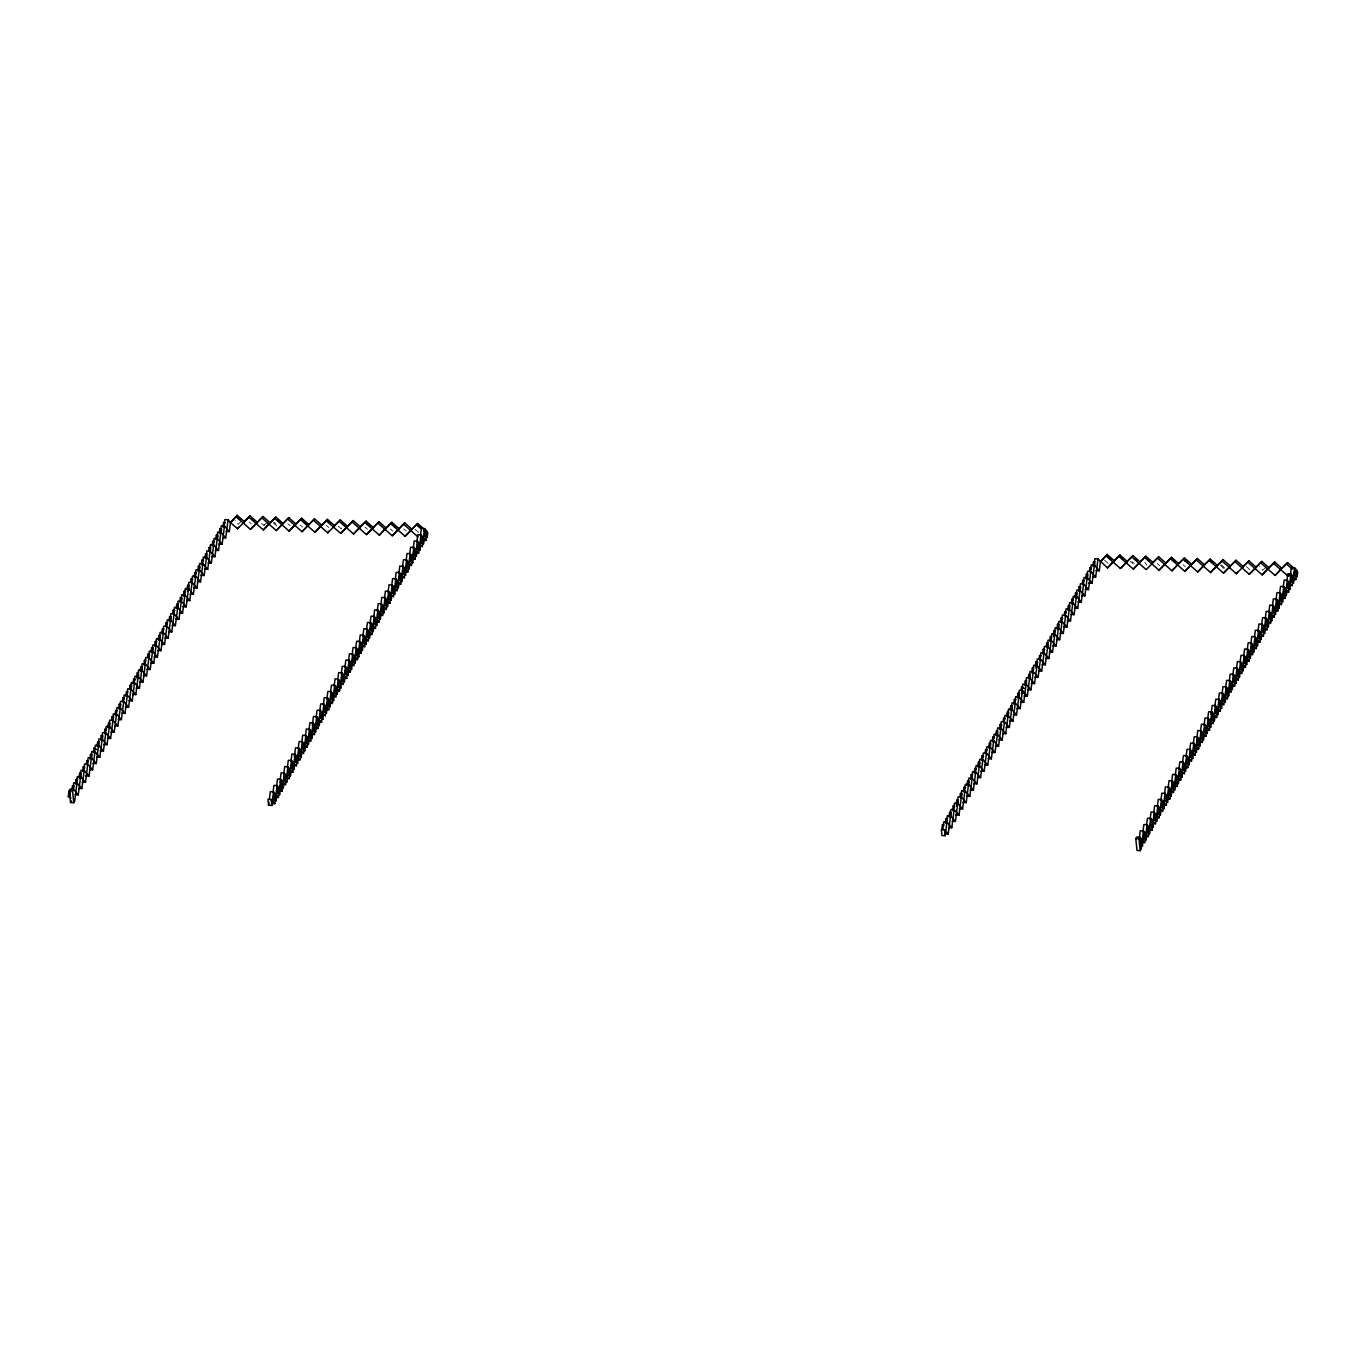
<?xml version="1.0" encoding="UTF-8"?>
<svg xmlns="http://www.w3.org/2000/svg" width="1366" height="1366" viewBox="0 0 1366 1366"><rect width="100%" height="100%" fill="white"/><g stroke="black" fill="none" stroke-linecap="round" stroke-linejoin="round"><path stroke-width="0.75" stroke-dasharray="5 3.75" d="M261.572 523.349L263.928 525.415L264.389 524.629M341.722 528.113L341.261 528.898L337.726 525.773M1146.774 565.114L1144.862 562.263M241.065 521.436L238.162 524.254L235.072 520.361M263.928 525.415L266.848 522.597M1265.667 567.505L1262.765 570.339L1259.674 566.429M1246.338 566.634L1249.873 569.759M1221.016 564.704L1224.551 567.812M1220.555 565.473L1224.107 568.597M1183.076 564.773L1185.432 566.856M1157.292 563.629L1159.666 565.695M1131.97 561.682L1134.326 563.748M1130.348 561.426L1132.704 563.492M1104.565 560.265L1108.099 563.373M415.059 529.257L418.594 532.364M403.79 528.932L406.146 531.015M390.454 529.137L392.81 531.22M365.132 527.191L367.488 529.274M326.474 525.449L328.83 527.532M300.247 525.073L302.603 527.156M287.799 523.724L290.155 525.79M273.729 522.102L276.086 524.168M273.285 522.888L276.82 525.995M249.141 521.983L251.498 524.049"/><path stroke-width="1.5" d="M71.134 798.017L68.3 796.532L68.881 792.007L70.486 792.075M70.298 793.578L69.905 796.6L68.3 796.532M71.903 790.265L72.483 785.723L74.088 785.809L73.696 788.831M72.842 790.094L73.781 782.838L76.991 782.974L81.858 788.592L84.197 770.441L80.97 770.304L80.031 777.561M75.489 783.999L76.069 779.457L77.691 779.542M76.445 783.828L77.367 776.571L80.594 776.708L85.46 782.325L87.783 764.175L84.555 764.038L83.633 771.295M76.991 782.974L74.669 801.125L73.764 802.696L70.554 802.542L69.273 790.675L70.178 789.104L73.405 789.241L78.272 794.858L80.594 776.708M82.694 771.466L83.275 766.924L84.88 767.009M86.485 763.679L86.861 760.657L88.483 760.742M87.236 765.028L88.158 757.771L91.385 757.908L96.252 763.526L98.574 745.375L95.347 745.238L94.425 752.495M89.883 758.933L90.463 754.391L92.068 754.476L91.488 759.001M90.822 758.762L91.761 751.505L94.971 751.641L99.838 757.259L102.177 739.108L98.95 738.972L98.028 746.229M85.836 775.905L89.046 776.059L91.385 757.908M93.486 752.666L94.066 748.124L96.884 749.61M89.422 769.639L92.649 769.792L94.971 751.641M99.069 743.445L98.694 746.468L97.071 746.399L97.652 741.858L99.274 741.926M100.674 740.133L101.255 735.591L102.86 735.659L102.279 740.201M101.613 739.962L102.552 732.705L105.763 732.842L110.629 738.46L112.968 720.309L109.741 720.155L108.819 727.429M104.465 732.347L104.858 729.324L106.463 729.393M105.216 733.696L106.138 726.439L109.365 726.575L114.232 732.176L116.554 714.042L113.344 713.889L112.405 721.146M100.213 750.839L103.44 750.993L105.763 732.842M107.863 727.6L108.443 723.058L110.065 723.126L109.485 727.668M103.816 744.572L107.043 744.726L109.365 726.575M111.653 719.814L112.046 716.791L113.651 716.86L113.276 719.882M117.254 710.593L115.649 710.525L115.068 715.067L116.673 715.135M116.008 714.879L116.93 707.622L120.157 707.776L125.023 713.376L127.345 695.243L124.135 695.089L123.196 702.346M118.654 708.8L119.235 704.258L120.857 704.327L117.835 725.909L114.607 725.773M119.593 708.612L120.532 701.356L123.76 701.509L128.626 707.11L130.948 688.976L127.721 688.823L126.799 696.079M122.445 701.014L122.838 697.992L124.443 698.06M118.21 719.506L121.42 719.643L123.76 701.509M125.843 696.267L126.44 691.725L128.045 691.794M129.633 688.481L130.026 685.459L131.648 685.527L131.256 688.549M130.385 689.813L131.324 682.556L134.551 682.71L139.417 688.31L141.74 670.177L138.512 670.023L137.351 679.09M133.048 683.734L133.629 679.192L135.234 679.261M133.988 683.546L134.927 676.29L138.137 676.443L143.003 682.044L145.342 663.91L142.115 663.756L141.176 671.013M129.002 700.707L132.212 700.843L134.551 682.71M136.634 677.451L137.232 672.926L138.837 672.994M132.587 694.44L135.815 694.577L138.137 676.443M138.256 677.536L138.649 674.514M142.047 669.75L142.44 666.728L140.818 666.659L140.237 671.184L141.842 671.269M143.84 664.918L144.42 660.393L146.025 660.461M144.779 664.747L145.718 657.49L148.928 657.644L153.795 663.244L156.134 645.111L152.907 644.957L151.968 652.214M147.63 657.148L148.006 654.126L149.628 654.194L149.236 657.217M148.382 658.48L149.304 651.223L152.531 651.377L157.397 656.978L160.42 635.395L158.798 635.327L158.217 639.851L159.839 639.937M143.379 675.641L146.606 675.777L148.928 657.644M151.028 652.385L151.609 647.86L153.214 647.928L152.838 650.95M146.982 669.374L150.209 669.511L152.531 651.377M154.631 646.118L155.212 641.593L156.817 641.661M155.57 645.947L156.509 638.69L159.72 638.844L164.586 644.445L166.925 626.294L163.698 626.157L162.759 633.414M159.173 639.681L160.095 632.424L163.322 632.578L168.189 638.178L170.511 620.027L167.301 619.891L166.362 627.148M161.82 633.585L162.4 629.06L164.005 629.128M157.773 650.575L161 650.711L163.322 632.578M165.61 625.816L166.003 622.794L167.608 622.862M169.008 621.052L169.589 616.527L171.211 616.595L170.63 621.12M169.965 620.881L170.887 613.624L174.114 613.761L178.98 619.379L181.302 601.228L178.075 601.091L177.153 608.348M172.799 613.283L173.192 610.26L174.797 610.329M173.55 614.615L174.489 607.358L177.717 607.494L182.583 613.112L184.905 594.961L181.678 594.825L180.756 602.082M168.564 631.758L171.792 631.912L174.114 613.761M176.214 608.519L176.795 603.977L178.4 604.062M172.167 625.491L175.377 625.645L177.717 607.494M177.819 608.587L178.212 605.565M179.8 602.252L180.38 597.71L182.002 597.796L181.61 600.818M185.588 591.529L183.983 591.444L183.403 595.986L185.008 596.054M184.342 595.815L185.281 588.558L188.508 588.695L193.357 594.312L195.697 576.162L192.469 576.025L191.547 583.282M187.005 589.719L187.586 585.177L189.191 585.263L188.61 589.788M187.705 591.358L188.867 582.292L192.094 582.428L196.96 588.046L199.282 569.895L196.072 569.759L195.133 577.015M182.942 606.692L186.169 606.846L188.508 588.695M190.796 581.933L191.172 578.911L192.794 578.996M186.544 600.425L189.772 600.579L192.094 582.428M194.194 577.186L194.775 572.644L196.38 572.73M197.797 570.92L198.377 566.378L199.982 566.463L199.402 570.988M198.736 570.749L199.658 563.492L202.885 563.629L207.752 569.246L210.074 551.096L206.864 550.959L205.924 558.216M203.585 560.18L201.963 560.111L201.383 564.653L203.005 564.721M202.339 564.482L203.261 557.226L206.488 557.362L211.354 562.98L213.677 544.829L210.449 544.692L209.527 551.949M197.336 581.626L200.563 581.779L202.885 563.629M204.985 558.387L205.566 553.845L207.171 553.913M200.939 575.359L204.149 575.513L206.488 557.362M206.59 558.455L206.983 555.433M208.776 550.6L209.169 547.578L210.774 547.646L210.381 550.686M212.174 545.854L212.754 541.312L214.377 541.38M213.13 545.683L214.052 538.426L217.279 538.563L222.146 544.163L224.468 526.03L221.241 525.876L220.319 533.133M215.777 539.587L216.357 535.045L217.962 535.113L217.587 538.136M216.716 539.399L217.655 532.142L220.865 532.296L225.731 537.897L228.071 519.763L224.844 519.609L223.904 526.866M211.73 556.56L214.94 556.713L217.279 538.563M221.172 531.869L221.565 528.847L219.96 528.779L219.38 533.321L220.985 533.389M215.316 550.293L218.543 550.447L220.865 532.296M222.965 527.054L223.546 522.512L225.168 522.58M226.107 531.494L229.334 531.63L230.495 522.563L237.206 515.358L244.292 521.573L243.387 523.144M269.392 798.922L270.314 791.665L273.541 791.819L271.8 805.428L268.573 805.274L268.965 802.252M272.978 792.656L273.917 785.399L277.127 785.552L281.994 791.153L284.333 773.019L281.106 772.866L280.184 780.123M273.268 799.315L273.849 794.79L275.471 794.858L276.683 796.258L276.103 800.8L273.268 799.315L276.103 800.8M274.89 799.4L275.471 794.858M276.581 786.389L277.503 779.132L280.73 779.286L285.596 784.887L287.919 766.753L284.709 766.599L283.769 773.856M271.578 803.55L274.805 803.686L277.127 785.552M276.871 793.048L277.452 788.524L279.057 788.592L280.286 789.992L279.706 794.534L276.871 793.048L279.706 794.534M278.476 793.134L279.057 788.592M275.181 797.283L278.408 797.42L278.869 793.8M279.569 788.353L280.73 779.286M280.474 786.782L281.055 782.257L282.66 782.325L283.872 783.725L283.291 788.267L280.474 786.782L283.291 788.267M281.686 788.199L282.079 785.16M282.079 786.867L282.66 782.325M284.06 780.515L284.64 775.99L286.262 776.059L287.475 777.459L286.894 782.001L284.06 780.515L286.894 782.001M285.682 780.601L286.262 776.059M287.372 767.59L288.294 760.333L291.521 760.486L296.388 766.087L298.71 747.953L295.5 747.8L294.339 756.884M287.663 774.249L288.243 769.724L289.848 769.792L291.078 771.192L290.497 775.734L287.663 774.249L290.497 775.734M289.268 774.334L289.848 769.792M290.958 761.323L291.897 754.066L295.124 754.22L299.991 759.82L300.452 756.201M285.972 778.483L289.199 778.62L289.66 775M290.36 769.553L291.521 760.486M291.265 767.982L291.846 763.457L293.451 763.526L294.663 764.926L294.083 769.468L291.265 767.982L294.083 769.468M292.478 769.382L293.451 763.526M289.575 772.217L292.785 772.353L295.124 754.22M294.851 761.716L295.432 757.191L297.054 757.259L298.266 758.659L297.686 763.201L294.851 761.716L297.686 763.201M296.473 761.801L297.054 757.259M298.164 748.79L299.086 741.533L302.313 741.687L307.179 747.287L307.64 743.667M298.454 755.449L299.034 750.924L300.64 750.993L301.869 752.393L301.271 756.935L298.454 755.449L301.271 756.935M300.059 755.518L300.64 750.993M301.749 742.523L302.689 735.267L305.916 735.42L310.782 741.021L311.243 737.401M301.152 750.754L302.313 741.687M302.057 749.183L302.637 744.658L304.242 744.726L305.455 746.126L304.874 750.668L302.057 749.183L304.874 750.668M303.662 749.251L304.242 744.726M305.352 736.257L306.291 729L309.501 729.154L314.368 734.754L316.707 716.621L313.48 716.467L312.319 725.534M305.916 735.42L303.576 753.554L298.71 747.953M305.642 742.916L306.223 738.391L307.845 738.46L309.058 739.86L308.477 744.402L305.642 742.916L308.477 744.402M307.265 742.984L307.845 738.46M308.955 729.99L309.877 722.734L313.104 722.887L317.971 728.488L318.432 724.868M308.34 738.221L309.501 729.154M309.245 736.65L309.826 732.108L311.431 732.193L312.66 733.593L312.063 738.118L309.245 736.65L312.063 738.118M310.458 738.05L310.85 735.028M310.85 736.718L311.431 732.193M311.943 731.954L313.104 722.887M312.831 730.383L313.429 725.841L315.034 725.927L316.246 727.327L315.666 731.852L312.831 730.383L315.666 731.852M314.453 730.451L315.034 725.927M316.144 717.457L317.083 710.2L320.293 710.354L325.159 715.955L327.499 697.804L324.271 697.667L323.332 704.924M316.434 724.117L317.014 719.575L318.637 719.66L319.849 721.06L319.268 725.585L316.434 724.117L319.268 725.585M318.056 724.185L318.637 719.66M319.746 711.191L320.668 703.934L323.896 704.071L328.762 709.688L329.223 706.051M319.132 719.421L320.293 710.354M320.037 717.85L320.617 713.308L322.222 713.394L323.435 714.794L322.854 719.319L320.037 717.85L322.854 719.319M321.642 717.918L322.222 713.394M318.346 722.085L321.573 722.221L323.896 704.071M323.622 711.584L324.22 707.042L325.825 707.127L327.037 708.527L326.457 713.052L323.622 711.584L326.457 713.052M325.245 711.652L325.825 707.127M326.935 698.658L327.874 691.401L331.084 691.538L335.951 697.155L338.29 679.004L335.063 678.868L334.124 686.125M327.225 705.317L327.806 700.775L329.428 700.86L330.64 702.261L330.06 706.785L327.225 705.317L330.06 706.785M328.83 705.385L329.428 700.86M330.538 692.391L331.46 685.134L334.687 685.271L339.553 690.889L340.014 687.252M329.923 700.621L331.084 691.538M330.828 699.05L331.409 694.509L333.014 694.594L334.226 695.994L333.646 700.519L330.828 699.05L333.646 700.519M332.433 699.119L333.014 694.594M329.138 703.268L332.365 703.422L334.687 685.271M334.414 692.784L335.012 688.242L336.617 688.31L337.829 689.728L337.248 694.252L334.414 692.784L337.248 694.252M336.036 692.852L336.617 688.31M337.726 679.858L338.666 672.601L341.876 672.738L346.742 678.356L347.203 674.719M338.017 686.517L338.597 681.976L340.219 682.044L341.432 683.461L340.851 687.986L338.017 686.517L340.851 687.986M339.622 686.586L340.219 682.044M341.329 673.592L342.251 666.335L345.478 666.471L350.345 672.089L352.667 653.938L349.457 653.802L348.518 661.059M340.715 681.822L341.876 672.738M341.62 680.251L342.2 675.709L343.805 675.777L345.017 677.195L344.437 681.719L341.62 680.251L344.437 681.719M343.225 680.319L343.805 675.777M344.915 667.325L345.854 660.068L349.081 660.205L353.948 665.823L356.27 647.672L353.043 647.535L352.121 654.792M345.478 666.471L343.156 684.622L338.29 679.004M345.205 673.984L345.786 669.442L347.408 669.511L348.62 670.928L348.04 675.453L345.205 673.984L348.04 675.453M346.827 674.053L347.408 669.511M347.903 669.289L349.081 660.205M348.808 667.718L349.389 663.176L350.994 663.244L352.223 664.644L351.643 669.186L348.808 667.718L351.643 669.186M350.02 669.118L350.413 666.096M350.413 667.786L350.994 663.244M352.411 661.451L352.991 656.909L354.597 656.978L355.809 658.378L355.228 662.92L352.411 661.451L355.228 662.92M354.016 661.52L354.597 656.978M355.706 648.526L356.646 641.269L359.873 641.405L364.722 647.023L367.061 628.872L363.834 628.736L362.912 635.993M355.997 655.185L356.577 650.643L358.199 650.711L359.412 652.111L358.831 656.653L355.997 655.185L358.831 656.653M357.619 655.253L358.199 650.711M359.309 642.259L360.231 635.002L363.458 635.139L368.325 640.756L368.786 637.119M354.306 659.402L357.533 659.556L357.994 655.919M358.695 650.472L359.873 641.405M359.599 648.918L360.18 644.376L361.785 644.445L363.014 645.845L362.434 650.387L359.599 648.918L362.434 650.387M360.812 650.318L361.785 644.445M357.909 653.136L361.136 653.29L363.458 635.139M363.202 642.652L363.783 638.11L365.388 638.178L366.6 639.578L366.02 644.12L363.202 642.652L366.02 644.12M364.807 642.72L365.388 638.178M366.498 629.726L367.437 622.469L370.647 622.606L375.513 628.223L377.853 610.073L374.625 609.919L373.703 617.176M366.788 636.385L367.369 631.843L368.991 631.912L370.203 633.312L369.623 637.854L366.788 636.385L369.623 637.854M368.41 636.454L368.991 631.912M370.101 623.459L371.023 616.203L374.25 616.339L379.116 621.94L379.577 618.32M369.486 631.673L370.647 622.606M370.391 630.119L370.971 625.577L372.577 625.645L373.806 627.045L373.225 631.587L370.391 630.119L373.225 631.587M371.996 630.187L372.577 625.645M368.7 634.336L371.928 634.49L374.25 616.339M373.994 623.852L374.574 619.31L376.179 619.379L377.392 620.779L376.811 625.321L373.994 623.852L376.811 625.321M375.599 623.92L376.179 619.379M377.289 610.909L378.228 603.652L381.438 603.806L386.305 609.407L386.783 605.787M377.579 617.569L378.16 613.044L379.782 613.112L380.994 614.512L380.414 619.054L377.579 617.569L380.414 619.054M379.202 617.654L379.782 613.112M380.892 604.643L381.814 597.386L385.041 597.54L389.908 603.14L390.369 599.52M380.277 612.873L381.438 603.806M381.182 611.302L381.763 606.777L383.368 606.846L384.597 608.246L384.017 612.788L381.182 611.302L384.017 612.788M382.787 611.387L383.368 606.846M384.495 598.376L385.417 591.119L388.644 591.273L393.51 596.874L395.833 578.74L392.605 578.586L391.683 585.843M385.041 597.54L382.719 615.673L377.853 610.073M384.785 605.036L385.366 600.511L386.971 600.579L388.183 601.979L387.603 606.521L384.785 605.036L387.603 606.521M386.39 605.121L386.971 600.579M388.081 592.11L389.02 584.853L392.23 585.007L397.096 590.607L397.574 586.987M387.483 600.34L388.644 591.273M388.371 598.769L388.951 594.244L390.574 594.312L391.786 595.713L391.205 600.255L388.371 598.769L391.205 600.255M389.993 598.854L390.574 594.312M391.069 594.073L392.23 585.007M391.974 592.503L392.554 587.978L394.159 588.046L395.389 589.446L394.808 593.988L391.974 592.503L394.808 593.988M393.579 592.588L394.159 588.046M395.269 579.577L396.208 572.32L399.435 572.474L404.302 578.074L406.624 559.94L403.397 559.787L402.475 567.044M395.577 586.236L396.157 581.711L397.762 581.779L398.974 583.18L398.394 587.721L395.577 586.236L398.394 587.721M397.182 586.321L397.762 581.779M398.872 573.31L399.811 566.053L403.021 566.207L407.888 571.808L408.366 568.188M398.274 581.54L399.435 572.474M399.162 579.969L399.743 575.445L401.365 575.513L402.577 576.913L401.997 581.455L399.162 579.969L401.997 581.455M400.784 580.055L401.365 575.513M397.472 584.204L400.699 584.341L403.021 566.207M402.765 573.703L403.346 569.178L404.951 569.246L406.18 570.646L405.582 575.188L402.765 573.703L405.582 575.188M404.37 573.771L404.951 569.246M406.061 560.777L407 553.52L410.227 553.674L415.093 559.275L415.554 555.655M406.368 567.436L406.948 562.912L408.554 562.98L409.766 564.38L409.185 568.922L406.368 567.436L409.185 568.922M407.973 567.505L408.554 562.98M409.663 554.511L410.603 547.254L413.813 547.407L418.679 553.008L421.018 534.874L417.791 534.721L416.852 541.978M409.066 562.741L410.227 553.674M409.954 561.17L410.534 556.645L412.156 556.713L413.369 558.113L412.788 562.655L409.954 561.17L412.788 562.655M411.576 561.238L412.156 556.713M413.266 548.244L414.188 540.987L417.415 541.141L422.282 546.741L424.604 528.608L421.394 528.454L420.455 535.711M413.813 547.407L411.49 565.541L406.624 559.94M413.556 554.903L414.137 550.361L415.742 550.447L416.971 551.847L416.374 556.389L413.556 554.903L416.374 556.389M415.162 554.972L415.742 550.447M416.254 550.208L417.415 541.141M417.142 548.637L417.74 544.095L419.345 544.18L420.557 545.58L419.977 550.105L417.142 548.637L419.977 550.105M418.372 550.037L418.747 547.015M418.764 548.705L419.345 544.18M420.745 542.37L421.326 537.828L422.948 537.914L424.16 539.314L423.58 543.839L420.745 542.37L423.58 543.839M422.35 542.439L422.948 537.914M424.348 536.104L424.928 531.562L426.534 531.647L427.746 533.047L427.165 537.572L424.348 536.104L427.165 537.572M425.953 536.172L426.534 531.647M422.657 540.338L425.885 540.475L426.346 536.855M944.043 824.927L942.42 824.859L941.84 829.384L943.462 829.469M942.779 829.213L943.718 821.956L946.945 822.093L951.812 827.711L954.134 809.56L950.907 809.423L949.985 816.68M945.443 823.117L946.023 818.593L947.628 818.661M946.382 822.947L947.321 815.69L950.531 815.826L955.397 821.444L957.737 803.293L954.51 803.157L953.57 810.414M950.531 815.826L948.209 833.977L944.555 829.777L941.345 829.623L941.977 835.565L945.187 835.702L946.945 822.093M949.028 816.851L949.626 812.326L951.231 812.394L950.651 816.919M954.834 806.128L953.212 806.06L952.631 810.584L954.236 810.653M956.234 804.318L956.815 799.776L958.42 799.861M956.934 805.957L958.112 796.89L961.322 797.027L966.189 802.645L968.528 784.494L965.301 784.357L964.362 791.614M957.839 804.386L958.232 801.364M960.025 796.549L960.418 793.509L962.023 793.595L961.63 796.617M960.776 797.881L961.698 790.624L964.925 790.76L969.792 796.378L972.114 778.227L968.904 778.091L967.965 785.348M955.773 815.024L959 815.178L961.322 797.027M963.423 791.785L964.003 787.243L965.625 787.328M959.376 808.757L962.603 808.911L964.925 790.76M967.026 785.518L967.606 780.976L969.211 781.062L968.818 784.084M972.814 774.795L971.192 774.71L970.611 779.252L972.233 779.32M971.567 779.081L972.49 771.824L975.717 771.961L980.583 777.578L982.905 759.428L979.695 759.291L978.756 766.548M974.214 772.985L974.795 768.443L976.417 768.529M975.153 772.815L976.092 765.558L979.32 765.694L984.186 771.312L986.508 753.161L983.281 753.025L982.359 760.281M970.167 789.958L973.395 790.111L975.717 771.961M978.398 762.177L977.817 766.719L979.422 766.787L980.003 762.262L978.398 762.177L979.61 763.577M973.77 783.691L976.98 783.845L979.32 765.694M981.403 760.452L981.983 755.91L983.605 755.979M985.193 752.666L985.586 749.644L987.191 749.712M985.945 754.015L986.884 746.758L990.111 746.895L994.977 752.512L997.795 732.432M988.608 747.919L989.189 743.377L990.794 743.445L990.213 747.987M989.547 747.748L990.487 740.492L993.697 740.628L998.563 746.246L1000.902 728.095L997.675 727.941L996.736 735.198M984.562 764.892L987.772 765.045L990.111 746.895M992.194 741.653L992.775 737.111L994.397 737.179M993.15 741.482L994.072 734.225L997.3 734.362L1002.166 739.962L1004.488 721.829L1001.278 721.675L1000.339 728.932M988.147 758.625L991.375 758.779L993.697 740.628M999.4 729.12L999.98 724.578L1001.585 724.646L1001.193 727.668M1003.19 721.333L1003.566 718.311L1005.188 718.379M1003.942 722.665L1004.864 715.408L1008.091 715.562L1012.957 721.163L1015.28 703.029L1012.052 702.875L1011.13 710.132M1006.588 716.587L1007.169 712.045L1008.774 712.113L1008.193 716.655M1007.527 716.399L1008.467 709.142L1011.694 709.295L1016.543 714.896L1018.882 696.762L1015.655 696.609L1014.733 703.866M1002.542 733.559L1005.769 733.696L1008.091 715.562M1010.191 710.32L1010.772 705.778L1012.377 705.846L1011.984 708.869M1006.127 727.293L1009.354 727.429L1011.694 709.295M1015.98 699.58L1014.357 699.512L1013.777 704.053L1015.399 704.122M1017.38 697.787L1017.96 693.245L1019.565 693.313L1018.985 697.855M1018.319 697.599L1019.258 690.342L1022.468 690.496L1027.334 696.097L1029.674 677.963L1026.447 677.809L1025.524 685.066M1021.17 690.001L1021.563 686.978L1024.38 688.447M1021.922 691.333L1022.844 684.076L1026.071 684.229L1030.937 689.83L1033.259 671.696L1030.049 671.543L1029.11 678.8M1016.919 708.493L1020.146 708.63L1022.468 690.496M1024.568 685.237L1025.149 680.712L1026.771 680.78M1020.522 702.226L1023.749 702.363L1026.071 684.229M1026.19 685.322L1026.566 682.3M1028.359 677.468L1028.752 674.445L1030.357 674.514L1029.981 677.536M1033.96 668.247L1032.355 668.179L1031.774 672.704L1033.379 672.789M1032.713 672.533L1033.635 665.276L1036.862 665.43L1041.729 671.03L1044.051 652.897L1040.841 652.743L1039.902 660M1035.36 666.437L1035.94 661.912L1037.562 661.981L1034.54 683.563L1031.313 683.427M1036.077 668.076L1037.238 659.01L1040.465 659.163L1045.332 664.764L1047.654 646.63L1044.427 646.477L1043.504 653.733M1039.15 658.668L1039.543 655.646L1041.148 655.714M1034.916 677.16L1038.126 677.297L1040.465 659.163M1042.565 653.904L1043.146 649.379L1044.751 649.448M1046.356 646.135L1046.732 643.113L1048.354 643.181L1047.961 646.203M1047.09 647.467L1048.029 640.21L1051.257 640.347L1056.123 645.964L1058.445 627.814L1055.218 627.677L1054.057 636.744M1049.754 641.371L1050.334 636.846L1051.94 636.915M1050.693 641.2L1051.632 633.944L1054.842 634.08L1059.709 639.698L1062.048 621.547L1058.821 621.41L1057.882 628.667M1045.707 658.361L1048.917 658.497L1051.257 640.347M1053.34 635.105L1053.937 630.58L1055.542 630.648M1049.293 652.094L1052.52 652.231L1054.842 634.08M1060.545 622.572L1061.126 618.03L1062.731 618.115M1061.484 622.401L1062.424 615.144L1065.634 615.281L1070.5 620.898L1072.839 602.748L1069.612 602.611L1068.673 609.868M1064.336 614.802L1064.729 611.763L1066.334 611.848M1065.087 616.134L1066.009 608.877L1069.236 609.014L1074.103 614.632L1076.425 596.481L1073.215 596.344L1072.276 603.601M1060.084 633.278L1063.311 633.431L1065.634 615.281M1067.734 610.039L1068.314 605.497L1069.937 605.582L1069.544 608.604M1063.687 627.011L1066.914 627.165L1069.236 609.014M1071.337 603.772L1071.917 599.23L1073.522 599.315M1075.879 597.335L1076.801 590.078L1080.028 590.214L1084.894 595.832L1087.216 577.681L1084.006 577.545L1083.067 584.802M1078.525 591.239L1079.106 586.697L1080.711 586.782L1080.335 589.805M1079.464 591.068L1080.404 583.811L1083.631 583.948L1088.497 589.566L1090.819 571.415L1087.592 571.278L1086.67 578.535M1074.479 608.212L1077.706 608.365L1080.028 590.214M1082.316 583.453L1082.709 580.43L1084.314 580.516M1078.081 601.945L1081.291 602.099L1083.631 583.948M1085.714 578.706L1086.294 574.164L1087.917 574.249L1087.336 578.774M1089.505 570.92L1089.897 567.897L1091.502 567.966M1090.256 572.269L1091.195 565.012L1094.422 565.148L1099.288 570.766L1100.45 561.682L1107.16 554.476L1114.229 560.692L1113.341 562.263M1093.859 566.002L1094.798 558.745L1098.008 558.882L1107.519 567.915L1120.035 555.057L1127.121 561.272L1126.216 562.843M1088.873 583.145L1092.083 583.299L1094.422 565.148M1094.917 563.219L1094.525 566.241L1092.92 566.173L1093.5 561.631L1095.105 561.699M1092.458 576.879L1095.686 577.033L1098.008 558.882M1139.329 838.058L1140.268 830.801L1143.479 830.938L1148.345 836.555L1148.823 832.918M1139.62 844.717L1140.2 840.175L1141.822 840.244L1143.035 841.644L1142.454 846.186L1139.62 844.717L1142.454 846.186M1141.242 844.786L1141.822 840.244M1142.932 831.792L1143.854 824.535L1147.081 824.671L1151.948 830.289L1154.27 812.138L1151.06 812.002L1150.121 819.259M1143.479 830.938L1141.156 849.089L1140.251 850.642L1137.041 850.506L1135.761 838.622L1136.666 837.068L1139.893 837.204L1144.759 842.822L1147.081 824.671M1143.222 838.451L1143.803 833.909L1145.408 833.977L1146.62 835.377L1146.04 839.919L1143.222 838.451L1146.04 839.919M1144.828 838.519L1145.408 833.977M1146.518 825.525L1147.457 818.268L1150.684 818.405L1155.551 824.022L1157.873 805.872L1154.646 805.718L1153.724 812.992M1146.808 832.184L1147.406 827.642L1149.011 827.711L1150.223 829.111L1149.643 833.653L1146.808 832.184L1149.643 833.653M1148.43 832.253L1149.011 827.711M1149.506 827.472L1150.684 818.405M1150.411 825.918L1150.992 821.376L1152.614 821.444L1153.826 822.844L1153.245 827.386L1150.411 825.918L1153.245 827.386M1152.016 825.986L1152.614 821.444M1154.014 819.651L1154.594 815.109L1156.199 815.178L1157.412 816.578L1156.831 821.12L1154.014 819.651L1156.831 821.12M1155.619 819.72L1156.199 815.178M1157.309 806.708L1158.248 799.452L1161.476 799.605L1166.342 805.206L1166.803 801.586M1157.6 813.368L1158.197 808.843L1159.802 808.911L1161.015 810.311L1160.434 814.853L1157.6 813.368L1160.434 814.853M1159.222 813.453L1159.802 808.911M1160.912 800.442L1161.851 793.185L1165.061 793.339L1169.928 798.939L1172.267 780.806L1169.04 780.652L1168.101 787.909M1155.926 817.602L1159.136 817.739L1159.614 814.119M1160.297 808.672L1161.476 799.605M1161.202 807.101L1161.783 802.576L1163.405 802.645L1164.617 804.045L1164.037 808.587L1161.202 807.101L1164.037 808.587M1162.808 807.186L1163.405 802.645M1164.515 794.175L1165.437 786.918L1168.664 787.072L1173.531 792.673L1175.853 774.539L1172.643 774.385L1171.704 781.642M1165.061 793.339L1162.739 811.472L1157.873 805.872M1164.805 800.835L1165.386 796.31L1166.991 796.378L1168.203 797.778L1167.623 802.32L1164.805 800.835L1167.623 802.32M1166.41 800.92L1166.991 796.378M1167.503 796.139L1168.664 787.072M1168.391 794.568L1168.972 790.043L1170.594 790.111L1171.806 791.512L1171.225 796.054L1168.391 794.568L1171.225 796.054M1170.013 794.653L1170.594 790.111M1171.994 788.302L1172.574 783.777L1174.179 783.845L1175.409 785.245L1174.828 789.787L1171.994 788.302L1174.828 789.787M1173.599 788.387L1174.179 783.845M1175.306 775.376L1176.228 768.119L1179.456 768.273L1184.322 773.873L1186.644 755.74L1183.417 755.586L1182.495 762.843M1175.597 782.035L1176.177 777.51L1177.782 777.578L1178.995 778.979L1178.414 783.521L1175.597 782.035L1178.414 783.521M1177.202 782.12L1177.782 777.578M1178.892 769.109L1179.831 761.852L1183.058 762.006L1187.925 767.607L1188.386 763.987M1173.906 786.27L1177.133 786.406L1177.594 782.786M1178.295 777.339L1179.456 768.273M1179.182 775.768L1179.763 771.244L1181.385 771.312L1182.597 772.712L1182.017 777.254L1179.182 775.768L1182.017 777.254M1180.412 777.169L1180.992 772.644L1179.763 771.244M1180.805 775.854L1181.385 771.312M1177.492 780.003L1180.719 780.14L1183.058 762.006M1182.785 769.502L1183.366 764.977L1184.971 765.045L1186.2 766.446L1185.62 770.987L1182.785 769.502L1185.62 770.987M1184.39 769.57L1184.971 765.045M1186.098 756.576L1187.02 749.319L1190.247 749.473L1195.113 755.074L1195.574 751.454M1186.388 763.235L1186.969 758.711L1188.574 758.779L1189.786 760.179L1189.205 764.721L1186.388 763.235L1189.205 764.721M1187.993 763.304L1188.574 758.779M1189.684 750.31L1190.623 743.053L1193.833 743.206L1198.699 748.807L1199.177 745.187M1189.086 758.54L1190.247 749.473M1189.974 756.969L1190.554 752.444L1192.177 752.512L1193.389 753.912L1192.808 758.454L1189.974 756.969L1192.808 758.454M1191.596 757.037L1192.177 752.512M1193.286 744.043L1194.208 736.786L1197.436 736.94L1202.302 742.541L1204.624 724.407L1201.414 724.253L1200.475 731.51M1193.833 743.206L1191.511 761.34L1186.644 755.74M1193.577 750.702L1194.157 746.178L1195.762 746.246L1196.992 747.646L1196.411 752.188L1193.577 750.702L1196.411 752.188M1195.182 750.771L1195.762 746.246M1196.889 737.777L1197.811 730.52L1201.038 730.673L1205.905 736.274L1206.366 732.654M1196.274 746.007L1197.436 736.94M1197.179 744.436L1197.76 739.894L1199.365 739.979L1200.577 741.379L1199.997 745.904L1197.179 744.436L1199.997 745.904M1198.785 744.504L1199.365 739.979M1201.038 730.673L1199.877 739.74L1196.65 739.587M1200.765 738.169L1201.346 733.627L1202.968 733.713L1204.18 735.113L1203.6 739.638L1200.765 738.169L1203.6 739.638M1202.387 738.238L1202.968 733.713M1204.078 725.244L1205 717.987L1208.227 718.123L1213.093 723.741L1215.416 705.59L1212.205 705.454L1211.044 714.52M1204.368 731.903L1204.949 727.361L1206.554 727.446L1207.783 728.846L1207.203 733.371L1204.368 731.903L1207.203 733.371M1205.973 731.971L1206.554 727.446M1207.681 718.977L1208.603 711.72L1211.83 711.857L1216.696 717.474L1217.157 713.837M1207.066 727.207L1208.227 718.123M1207.971 725.636L1208.551 721.094L1210.156 721.18L1211.369 722.58L1210.788 727.105L1207.971 725.636L1210.788 727.105M1209.183 727.036L1209.764 722.494L1208.551 721.094M1209.576 725.705L1210.156 721.18M1206.28 729.871L1209.491 730.007L1211.83 711.857M1211.557 719.37L1212.137 714.828L1213.759 714.913L1214.972 716.313L1214.391 720.838L1211.557 719.37L1214.391 720.838M1213.179 719.438L1213.759 714.913M1214.869 706.444L1215.791 699.187L1219.018 699.324L1223.885 704.941L1226.207 686.791L1222.997 686.654L1222.058 693.911M1215.159 713.103L1215.74 708.561L1217.345 708.647L1218.574 710.047L1217.994 714.572L1215.159 713.103L1217.994 714.572M1216.764 713.172L1217.345 708.647M1218.455 700.177L1219.394 692.921L1222.621 693.057L1227.488 698.675L1227.949 695.038M1217.857 708.408L1219.018 699.324M1218.762 706.837L1219.343 702.295L1220.948 702.38L1222.16 703.78L1221.58 708.305L1218.762 706.837L1221.58 708.305M1220.367 706.905L1220.948 702.38M1217.072 711.054L1220.282 711.208L1222.621 693.057M1222.348 700.57L1222.929 696.028L1224.551 696.097L1225.763 697.514L1225.182 702.039L1222.348 700.57L1225.182 702.039M1223.97 700.638L1224.551 696.097M1225.661 687.644L1226.583 680.388L1229.81 680.524L1234.676 686.142L1235.137 682.505M1225.951 694.304L1226.531 689.762L1228.136 689.83L1229.366 691.247L1228.768 695.772L1225.951 694.304L1228.768 695.772M1227.556 694.372L1228.136 689.83M1229.246 681.378L1230.185 674.121L1233.413 674.258L1238.279 679.875L1238.74 676.238M1228.649 689.608L1229.81 680.524M1229.554 688.037L1230.134 683.495L1231.739 683.563L1232.952 684.981L1232.371 689.506L1229.554 688.037L1232.371 689.506M1231.159 688.105L1231.739 683.563M1232.849 675.111L1233.788 667.854L1236.998 667.991L1241.865 673.609L1244.204 655.458L1240.977 655.321L1240.038 662.578M1233.413 674.258L1231.073 692.408L1226.207 686.791M1233.139 681.771L1233.72 677.229L1235.342 677.297L1236.554 678.697L1235.974 683.239L1233.139 681.771L1235.974 683.239M1234.762 681.839L1235.342 677.297M1236.452 668.845L1237.374 661.588L1240.601 661.725L1245.468 667.342L1245.929 663.705M1235.837 677.058L1236.998 667.991M1236.742 675.504L1237.323 670.962L1238.928 671.03L1240.157 672.431L1239.56 676.973L1236.742 675.504L1239.56 676.973M1237.955 676.904L1238.928 671.03M1239.44 670.791L1240.601 661.725M1240.345 669.238L1240.926 664.696L1242.531 664.764L1243.743 666.164L1243.162 670.706L1240.345 669.238L1243.162 670.706M1241.95 669.306L1242.531 664.764M1243.641 656.312L1244.58 649.055L1247.79 649.192L1252.656 654.809L1254.995 636.658L1251.768 636.522L1250.829 643.779M1243.931 662.971L1244.511 658.429L1246.133 658.497L1247.346 659.898L1246.765 664.439L1243.931 662.971L1246.765 664.439M1245.553 663.039L1246.133 658.497M1247.243 650.045L1248.165 642.788L1251.393 642.925L1256.259 648.543L1256.72 644.906M1246.629 658.258L1247.79 649.192M1247.534 656.705L1248.114 652.163L1249.719 652.231L1250.932 653.631L1250.351 658.173L1247.534 656.705L1250.351 658.173M1249.139 656.773L1249.719 652.231M1245.843 660.922L1249.07 661.076L1251.393 642.925M1251.119 650.438L1251.717 645.896L1253.322 645.964L1254.534 647.364L1253.954 651.906L1251.119 650.438L1253.954 651.906M1252.742 650.506L1253.322 645.964M1254.432 637.512L1255.371 630.255L1258.581 630.392L1263.448 635.993L1265.787 617.859L1262.56 617.705L1261.621 624.962M1254.722 644.171L1255.303 639.63L1256.925 639.698L1258.137 641.098L1257.557 645.64L1254.722 644.171L1257.557 645.64M1256.327 644.24L1256.925 639.698M1258.035 631.246L1258.957 623.972L1262.184 624.125L1267.05 629.726L1267.511 626.106M1257.42 639.459L1258.581 630.392M1258.325 637.905L1258.906 633.363L1260.511 633.431L1261.723 634.831L1261.142 639.373L1258.325 637.905L1261.142 639.373M1259.93 637.973L1260.511 633.431M1256.635 642.122L1259.862 642.276L1262.184 624.125M1261.911 631.621L1262.508 627.096L1264.113 627.165L1265.326 628.565L1264.745 633.107L1261.911 631.621L1264.745 633.107M1263.533 631.707L1264.113 627.165M1265.223 618.696L1266.162 611.439L1269.373 611.592L1274.239 617.193L1274.7 613.573M1265.514 625.355L1266.094 620.83L1267.716 620.898L1268.929 622.298L1268.348 626.84L1265.514 625.355L1268.348 626.84M1267.119 625.44L1267.716 620.898M1268.826 612.429L1269.748 605.172L1272.975 605.326L1277.842 610.926L1280.164 592.793L1276.954 592.639L1276.015 599.896M1268.211 620.659L1269.373 611.592M1269.116 619.088L1269.697 614.563L1271.302 614.632L1272.514 616.032L1271.934 620.574L1269.116 619.088L1271.934 620.574M1270.722 619.174L1271.302 614.632M1272.412 606.163L1273.351 598.906L1276.578 599.059L1281.445 604.66L1283.767 586.526L1280.54 586.373L1279.618 593.629M1272.975 605.326L1270.653 623.459L1265.787 617.859M1272.702 612.822L1273.283 608.297L1274.905 608.365L1276.117 609.765L1275.537 614.307L1272.702 612.822L1275.537 614.307M1274.324 612.907L1274.905 608.365M1275.4 608.126L1276.578 599.059M1276.305 606.555L1276.886 602.03L1278.491 602.099L1279.72 603.499L1279.139 608.041L1276.305 606.555L1279.139 608.041M1277.517 607.955L1278.491 602.099M1279.908 600.289L1280.488 595.764L1282.093 595.832L1283.306 597.232L1282.725 601.774L1279.908 600.289L1282.725 601.774M1281.513 600.374L1282.093 595.832M1283.203 587.363L1284.142 580.106L1287.37 580.26L1292.219 585.86L1294.558 567.727L1291.331 567.573L1290.17 576.64M1283.494 594.022L1284.074 589.497L1285.696 589.566L1286.909 590.966L1286.328 595.508L1283.494 594.022L1286.328 595.508M1285.116 594.108L1285.696 589.566M1286.806 581.096L1287.728 573.84L1290.955 573.993L1295.822 579.594L1296.283 575.974M1281.803 598.257L1285.03 598.393L1285.491 594.773M1286.191 589.327L1287.37 580.26M1287.096 587.756L1287.677 583.231L1289.282 583.299L1290.511 584.699L1289.931 589.241L1287.096 587.756L1289.931 589.241M1288.701 587.824L1289.282 583.299M1285.406 591.99L1288.633 592.127L1290.955 573.993M1290.699 581.489L1291.28 576.964L1292.885 577.033L1294.097 578.433L1293.517 582.975L1290.699 581.489L1293.517 582.975M1292.304 581.557L1292.885 577.033M1294.285 575.223L1294.866 570.698L1296.488 570.766L1297.7 572.166L1297.119 576.708L1294.285 575.223L1297.119 576.708M1295.907 575.291L1296.488 570.766M73.764 802.696L72.5 790.812L73.405 789.241M70.554 802.542L71.442 800.971M228.071 519.763L230.495 522.563L237.206 515.358M230.495 522.563L237.582 528.796L238.469 527.225M237.582 528.796L250.098 515.938L257.167 522.154L256.279 523.724M236.301 516.911L250.473 529.376L262.989 516.502L270.058 522.734L269.17 524.305M250.473 529.376L262.989 516.502M249.193 517.492L263.348 529.957L268.607 524.151M263.348 529.957L275.864 517.082L282.95 523.315L282.045 524.885M262.084 518.073L276.239 530.537L288.755 517.663L295.841 523.895L294.936 525.466M276.239 530.537L288.755 517.663M274.976 518.653L289.131 531.118L294.39 525.312M289.131 531.118L301.647 518.243L308.733 524.476L307.828 526.047M287.867 519.234L302.023 531.698L314.539 518.824L321.608 525.056L320.72 526.627M302.023 531.698L314.539 518.824M300.742 519.814L314.914 532.279L327.43 519.404L334.499 525.637L333.611 527.208M314.914 532.279L327.43 519.404M313.634 520.395L327.789 532.842L328.694 531.289M327.789 532.842L340.305 519.985L347.391 526.217L346.486 527.788M326.525 520.975L340.68 533.423L353.196 520.566L360.283 526.798L359.378 528.369M340.68 533.423L353.196 520.566M339.417 521.556L353.572 534.004L358.831 528.198M353.572 534.004L366.088 521.146L373.174 527.378L372.269 528.949M352.308 522.136L366.464 534.584L378.98 521.727L386.049 527.959L385.161 529.513M366.464 534.584L378.98 521.727M365.183 522.717L379.338 535.165L384.597 529.359M379.338 535.165L391.871 522.307L398.94 528.54L398.052 530.093M378.075 523.298L392.23 535.745L404.746 522.888L411.832 529.12L410.927 530.674M392.23 535.745L404.746 522.888M390.966 523.878L405.121 536.326L417.637 523.468L424.724 529.701L423.819 531.254M405.121 536.326L417.637 523.468M1100.45 561.682L1107.16 554.476M1107.519 567.915L1112.778 562.109M1106.255 556.03L1120.41 568.495L1132.926 555.638L1140.012 561.853L1139.107 563.424M1120.41 568.495L1132.926 555.638M1119.147 556.611L1133.302 569.076L1145.818 556.218L1152.904 562.433L1151.999 564.004M1133.302 569.076L1145.818 556.218M1132.038 557.191L1146.194 569.656L1158.71 556.799L1165.779 563.014L1164.891 564.585M1144.913 557.772L1159.068 570.237L1171.601 557.362L1178.67 563.595L1177.765 565.165M1159.068 570.237L1171.601 557.362M1157.805 558.352L1171.96 570.817L1177.219 565.012M1171.96 570.817L1184.476 557.943L1191.562 564.175L1190.657 565.746M1184.8 560.914L1185.244 560.128L1187.6 562.211M1170.696 558.933L1184.851 571.398L1197.367 558.523L1204.453 564.756L1203.548 566.327M1184.851 571.398L1197.367 558.523M1183.588 559.514L1197.743 571.978L1203.002 566.173M1197.743 571.978L1210.259 559.104L1217.345 565.336L1216.44 566.907M1196.479 560.094L1210.635 572.559L1211.522 570.988M1210.635 572.559L1223.151 559.684L1230.22 565.917L1229.332 567.488M1209.354 560.675L1223.509 573.122L1236.042 560.265L1243.111 566.497L1242.206 568.068M1223.509 573.122L1236.042 560.265M1222.246 561.255L1236.401 573.703L1237.306 572.149M1236.401 573.703L1248.917 560.845L1256.003 567.078L1255.098 568.649M1235.137 561.836L1249.292 574.283L1261.808 561.426L1268.894 567.658L1267.99 569.229M1249.292 574.283L1261.808 561.426M1248.029 562.416L1262.184 574.864L1267.443 569.059M1262.184 574.864L1274.7 562.007L1281.769 568.239L1280.881 569.793M1260.903 562.997L1275.076 575.445L1287.592 562.587L1294.661 568.819M1275.076 575.445L1287.592 562.587M1273.795 563.577L1287.95 576.025L1288.855 574.454M1140.251 850.642L1138.988 838.775L1139.893 837.204M244.292 521.573L250.098 515.938M270.058 522.734L275.864 517.082M295.841 523.895L301.647 518.243M334.499 525.637L340.305 519.985M360.283 526.798L366.088 521.146M386.049 527.959L391.871 522.307M1114.229 560.692L1120.035 555.057M1152.904 562.433L1158.71 556.799M1178.67 563.595L1184.476 557.943M1204.453 564.756L1210.259 559.104M1212.974 569.571L1223.151 559.684M1243.111 566.497L1248.917 560.845M1268.894 567.658L1274.7 562.007M1287.95 576.025L1290.87 573.208M426.141 532.979L427.746 533.047M424.16 539.314L421.326 537.828M1292.492 578.364L1294.097 578.433M1096.061 570.612L1099.288 570.766M1292.595 579.457L1295.822 579.594M420.557 545.58L417.74 544.095M1290.511 584.699L1287.677 583.231M222.521 537.76L225.731 537.897M416.971 551.847L414.137 550.361M1286.909 590.966L1284.074 589.497M218.919 544.027L222.146 544.163M415.469 552.871L418.679 553.008M413.369 558.113L410.534 556.645M1281.701 597.164L1283.306 597.232M411.866 559.138L415.093 559.275M1085.27 589.412L1088.497 589.566M409.766 564.38L406.948 562.912M1081.667 595.678L1084.894 595.832M406.18 570.646L403.346 569.178M1276.117 609.765L1273.283 608.297M208.127 562.826L211.354 562.98M404.678 571.671L407.888 571.808M1274.615 610.79L1277.842 610.926M402.577 576.913L399.743 575.445M1272.514 616.032L1269.697 614.563M204.524 569.093L207.752 569.246M1271.029 617.056L1274.239 617.193M1070.876 614.478L1074.103 614.632M393.767 589.378L395.389 589.446M1263.721 628.497L1265.326 628.565M393.886 590.471L397.096 590.607M1067.29 620.745L1070.5 620.898M1263.823 629.589L1267.05 629.726M391.786 595.713L388.951 594.244M1261.723 634.831L1258.906 633.363M193.733 587.892L196.96 588.046M1260.237 635.856L1263.448 635.993M388.183 601.979L385.366 600.511M1258.137 641.098L1255.303 639.63M190.147 594.159L193.357 594.312M386.68 603.004L389.908 603.14M382.975 608.177L384.597 608.246M1254.534 647.364L1251.717 645.896M383.095 609.27L386.305 609.407M1056.499 639.544L1059.709 639.698M1253.032 648.389L1256.259 648.543M1250.932 653.631L1248.114 652.163M1052.896 645.811L1056.123 645.964M377.392 620.779L374.574 619.31M1245.724 659.829L1247.346 659.898M179.356 612.958L182.583 613.112M375.889 621.803L379.116 621.94M373.806 627.045L370.971 625.577M1243.743 666.164L1240.926 664.696M175.753 619.225L178.98 619.379M372.303 628.07L375.513 628.223M1242.24 667.189L1245.468 667.342M1240.157 672.431L1237.323 670.962M1042.104 664.627L1045.332 664.764M364.995 639.51L366.6 639.578M1236.554 678.697L1233.72 677.229M365.098 640.603L368.325 640.756M1038.502 670.894L1041.729 671.03M1235.052 679.722L1238.279 679.875M363.014 645.845L360.18 644.376M1232.952 684.981L1230.134 683.495M164.962 638.024L168.189 638.178M1231.449 685.988L1234.676 686.142M359.412 652.111L356.577 650.643M161.376 644.308L164.586 644.445M355.809 658.378L352.991 656.909M1225.763 697.514L1222.929 696.028M1027.71 689.693L1030.937 689.83M1224.26 698.521L1227.488 698.675M1021.683 693.16L1024.91 693.296M1222.16 703.78L1219.343 702.295M154.17 656.841L157.397 656.978M1024.124 695.96L1027.334 696.097M347.015 670.843L348.62 670.928M150.584 663.108L153.795 663.244M347.118 671.935L350.345 672.089M345.017 677.195L342.2 675.709M1213.367 716.228L1214.972 716.313M343.532 678.202L346.742 678.356M1213.469 717.321L1216.696 717.474M341.432 683.461L338.597 681.976M1209.764 722.494L1211.369 722.58M1013.333 714.76L1016.543 714.896M337.829 689.728L335.012 688.242M1207.783 728.846L1204.949 727.361M139.793 681.907L143.003 682.044M336.326 690.735L339.553 690.889M1009.73 721.026L1012.957 721.163M334.226 695.994L331.409 694.509M1202.575 735.045L1204.18 735.113M136.19 688.174L139.417 688.31M1202.678 736.137L1205.905 736.274M997.983 730.912L996.377 730.844L995.797 735.386L997.402 735.454M327.037 708.527L324.22 707.042M1195.37 747.578L1196.992 747.646M325.535 709.535L328.762 709.688M998.939 739.826L1002.166 739.962M1195.489 748.67L1198.699 748.807M323.435 714.794L320.617 713.308M1193.389 753.912L1190.554 752.444M125.399 706.973L128.626 707.11M995.353 746.092L998.563 746.246M1191.886 754.937L1195.113 755.074M319.849 721.06L317.014 719.575M1189.786 760.179L1186.969 758.711M121.796 713.24L125.023 713.376M991.75 752.359L994.977 752.512M314.641 727.258L316.246 727.327M1184.578 766.377L1186.2 766.446M314.743 728.351L317.971 728.488M1184.698 767.47L1187.925 767.607M312.66 733.593L309.826 732.108M309.058 739.86L306.223 738.391M1178.995 778.979L1176.177 777.51M111.005 732.039L114.232 732.176M307.555 740.884L310.782 741.021M980.959 771.158L984.186 771.312M303.85 746.058L305.455 746.126M1175.409 785.245L1172.574 783.777M107.419 738.306L110.629 738.46M303.952 747.151L307.179 747.287M977.356 777.425L980.583 777.578M1171.806 791.512L1168.972 790.043M296.661 758.591L298.266 758.659M1168.203 797.778L1165.386 796.31M296.764 759.684L299.991 759.82M1166.718 798.803L1169.928 798.939M294.663 764.926L291.846 763.457M1164.617 804.045L1161.783 802.576M96.627 757.106L99.838 757.259M966.565 796.224L969.792 796.378M1163.115 805.069L1166.342 805.206M1161.015 810.311L1158.197 808.843M93.025 763.372L96.252 763.526M962.979 802.491L966.189 802.645M285.87 777.391L287.475 777.459M1157.412 816.578L1154.594 815.109M279.945 781.95L283.172 782.086M1153.826 822.844L1150.992 821.376M280.286 789.992L277.452 788.524M82.233 782.172L85.46 782.325M278.784 791.016L281.994 791.153M952.187 821.29L955.397 821.444M1148.721 830.135L1151.948 830.289M276.683 796.258L273.849 794.79M1146.62 835.377L1143.803 833.909M78.63 788.438L81.858 788.592M948.585 827.557L951.812 827.711M1145.135 836.402L1148.345 836.555M274.805 803.686L271.151 799.486L267.941 799.349L268.573 805.274M69.273 790.675L72.5 790.812M1135.761 838.622L1138.988 838.775M1143.035 841.644L1140.2 840.175M75.045 794.705L78.272 794.858M944.982 833.841L948.209 833.977M1286.687 564.158L1292.356 569.127M1211.027 561.289L1213.384 563.373M1172.352 559.548L1174.726 561.631M1146.586 558.404L1148.943 560.47M1134.873 558.848L1137.229 560.931M1120.803 557.243L1123.176 559.309M1107.928 556.662L1111.463 559.77M418.406 525.654L420.762 527.72M416.75 525.039L420.984 528.762M403.858 524.459L418.013 536.906M392.64 524.493L396.174 527.6M366.856 523.332L370.391 526.439M342.251 523.212L344.625 525.278M328.199 521.59L330.555 523.673M302.415 520.429L305.95 523.554M277.81 520.309L280.184 522.393M252.044 519.148L254.4 521.231M237.974 517.543L240.331 519.609M1294.558 567.727L1296.983 570.527M1294.866 570.698L1296.095 572.098M1283.767 586.526L1288.633 592.127M1280.164 592.793L1285.03 598.393M1276.886 602.03L1278.098 603.43M1266.094 620.83L1267.307 622.23M1254.995 636.658L1259.862 642.276M1244.204 655.458L1249.07 661.076M1226.531 689.762L1227.744 691.162M1215.416 705.59L1220.282 711.208M1215.74 708.561L1216.952 709.961M1089.897 567.897L1091.11 569.298M1090.819 571.415L1095.686 577.033M1087.216 577.681L1092.083 583.299M1082.709 580.43L1083.921 581.831M1204.624 724.407L1209.491 730.007M1079.106 586.697L1080.318 588.097M1076.425 596.481L1081.291 602.099M1197.76 739.894L1198.972 741.311M1071.917 599.23L1073.13 600.647M1072.839 602.748L1077.706 608.365M1064.729 611.763L1065.941 613.18M1061.126 618.03L1062.338 619.447M1062.048 621.547L1066.914 627.165M1058.445 627.814L1063.311 633.431M1053.937 630.58L1055.15 631.98M1175.853 774.539L1180.719 780.14M1050.334 636.846L1051.547 638.246M1172.267 780.806L1177.133 786.406M1046.732 643.113L1047.944 644.513M1047.654 646.63L1052.52 652.231M1043.146 649.379L1044.358 650.779M1044.051 652.897L1048.917 658.497M1039.543 655.646L1040.755 657.046M1035.94 661.912L1037.17 663.313M1032.355 668.179L1033.567 669.579M1033.259 671.696L1038.126 677.297M1154.27 812.138L1159.136 817.739M1028.752 674.445L1029.964 675.846M1029.674 677.963L1034.54 683.563M1147.406 827.642L1148.618 829.042M1021.563 686.978L1022.775 688.379M1017.96 693.245L1019.173 694.645M1018.882 696.762L1023.749 702.363M1014.357 699.512L1015.587 700.912M1015.28 703.029L1020.146 708.63M1010.772 705.778L1011.984 707.178M1003.566 718.311L1004.795 719.711M1004.488 721.829L1009.354 727.429M999.98 724.578L1001.193 725.978M1000.902 728.095L1005.769 733.696M992.775 737.111L994.004 738.511M985.586 749.644L986.798 751.044M986.508 753.161L991.375 758.779M981.983 755.91L983.213 757.31M982.905 759.428L987.772 765.045M974.795 768.443L976.007 769.843M971.192 774.71L972.421 776.11M972.114 778.227L976.98 783.845M967.606 780.976L968.818 782.394M968.528 784.494L973.395 790.111M964.003 787.243L965.216 788.66M960.418 793.509L961.63 794.927M957.737 803.293L962.603 808.911M953.212 806.06L954.424 807.46M954.134 809.56L959 815.178M949.626 812.326L950.838 813.726M946.023 818.593L947.236 819.993M942.42 824.859L943.65 826.259M424.604 528.608L427.046 531.408M421.018 534.874L425.885 540.475M395.833 578.74L400.699 584.341M396.157 581.711L397.369 583.111M378.16 613.044L379.389 614.444M367.061 628.872L371.928 634.49M367.369 631.843L368.598 633.243M356.27 647.672L361.136 653.29M352.667 653.938L357.533 659.556M349.389 663.176L350.601 664.576M223.546 522.512L224.758 523.912M224.468 526.03L229.334 531.63M219.96 528.779L221.172 530.179M216.357 535.045L217.57 536.445M212.754 541.312L213.984 542.712M213.677 544.829L218.543 550.447M209.169 547.578L210.381 548.978M210.074 551.096L214.94 556.713M327.499 697.804L332.365 703.422M327.806 700.775L329.018 702.175M201.963 560.111L203.192 561.511M198.377 566.378L199.59 567.778M199.282 569.895L204.149 575.513M194.775 572.644L195.987 574.044M195.697 576.162L200.563 581.779M316.707 716.621L321.573 722.221M191.172 578.911L192.401 580.311M183.983 591.444L185.195 592.861M184.905 594.961L189.772 600.579M180.38 597.71L181.61 599.128M181.302 601.228L186.169 606.846M299.034 750.924L300.247 752.325M173.192 610.26L174.404 611.661M170.511 620.027L175.377 625.645M166.003 622.794L167.215 624.194M166.925 626.294L171.792 631.912M287.919 766.753L292.785 772.353M288.243 769.724L289.455 771.124M162.4 629.06L163.613 630.46M284.333 773.019L289.199 778.62M281.055 782.257L282.267 783.657M155.212 641.593L156.424 642.993M156.134 645.111L161 650.711M151.609 647.86L152.821 649.26M273.541 791.819L278.408 797.42M148.006 654.126L149.236 655.526M144.42 660.393L145.633 661.793M145.342 663.91L150.209 669.511M141.74 670.177L146.606 675.777M137.232 672.926L138.444 674.326M133.629 679.192L134.841 680.592M130.026 685.459L131.238 686.859M130.948 688.976L135.815 694.577M126.44 691.725L127.653 693.125M127.345 695.243L132.212 700.843M122.838 697.992L124.05 699.392M119.235 704.258L120.447 705.659M115.649 710.525L116.861 711.925M116.554 714.042L121.42 719.643M112.046 716.791L113.258 718.192M112.968 720.309L117.835 725.909M104.858 729.324L106.07 730.725M101.255 735.591L102.467 736.991M102.177 739.108L107.043 744.726M98.574 745.375L103.44 750.993M94.066 748.124L95.278 749.524M86.861 760.657L88.09 762.057M87.783 764.175L92.649 769.792M83.275 766.924L84.487 768.324M84.197 770.441L89.046 776.059M76.069 779.457L77.299 780.874M68.881 792.007L70.093 793.407M944.555 829.777L945.187 835.702M271.151 799.486L271.8 805.428M79.672 773.19L79.091 777.732L80.696 777.8L81.277 773.276L79.672 773.19M1057.523 624.313L1056.943 628.838L1058.548 628.906L1059.145 624.382L1057.523 624.313M1075.503 592.964L1074.922 597.505L1076.545 597.574L1077.125 593.049L1075.503 592.964"/></g></svg>
